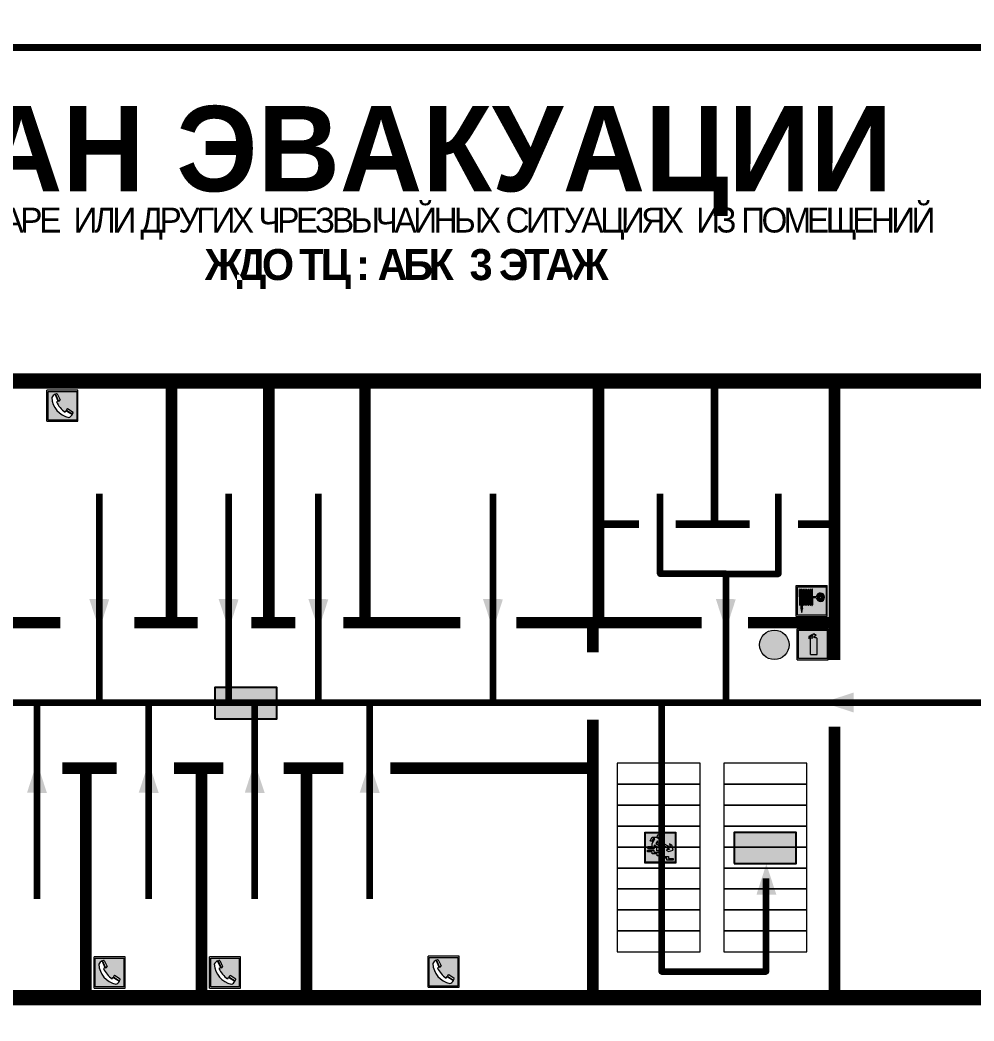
# Model space of a CAD drawing. Header units: millimetres. Extents: x 13114 to 67229, y 22859 to 38520.
# Drawn here: x 34760.4 to 35006.5, y 24434.9 to 24693.1 of the extents above; entities that cross this region are included whole.
import ezdxf

# ---------------------------------------------------------------- set-up
doc = ezdxf.new("R2010")
doc.units = ezdxf.units.MM
doc.layers.add('План_Штампы', color=7, linetype='Continuous')
doc.styles.add('обычный', font='arial.ttf')

# ---------------------------------------------------------------- blocks, each defined once
blk = doc.blocks.new('вниз')
at = {"lineweight": 0, "true_color": 0xffffff}
h = blk.add_hatch(color=7, dxfattribs=at)
h.dxf.hatch_style = 1
h.paths.add_polyline_path([(40994.51, -4472.22), (40986.51, -4472.22), (40986.51, -4480.22), (40994.51, -4480.22)])
h.paths.add_polyline_path([(40994.31, -4472.42), (40994.31, -4480.01), (40986.71, -4480.01), (40986.71, -4472.42)], flags=16)
h.paths.add_polyline_path([(40988.43, -4473.53), (40989.43, -4473.53), (40990.19, -4473.96), (40990.19, -4474.6), (40991, -4474.6), (40991, -4475.06), (40989.73, -4475.06), (40989.73, -4474.46), (40989.3, -4475.18), (40990.17, -4475.7), (40990.17, -4477.11), (40989.63, -4477.11), (40989.63, -4476.01), (40988.94, -4475.59), (40988.94, -4476.46), (40988.94, -4476.46), (40987.47, -4476.46), (40987.26, -4476.46), (40987.26, -4475.92), (40988.4, -4475.92), (40988.4, -4475.2), (40989.1, -4473.99), (40988.66, -4473.99), (40988.24, -4474.7), (40987.86, -4474.47), (40988.41, -4473.56)], flags=0)
h.paths.add_polyline_path([(40990.55, -4473.29, -1), (40989.69, -4473.29, -1)], flags=0)
h.paths.add_polyline_path([(40988.85, -4476.89), (40988.85, -4477.43), (40990.1, -4477.43), (40990.1, -4477.99), (40991.34, -4477.99), (40991.34, -4478.54), (40992.59, -4478.54), (40992.59, -4479.09), (40993.83, -4479.09), (40993.83, -4479.52), (40992.17, -4479.52), (40992.17, -4478.97), (40990.91, -4478.97), (40990.91, -4478.41), (40989.68, -4478.41), (40989.68, -4477.86), (40988.43, -4477.86), (40988.43, -4477.31), (40987.6, -4477.31), (40987.18, -4477.31), (40987.18, -4476.89)], flags=0)
h.paths.add_polyline_path([(40991.61, -4475.33), (40993.12, -4476.2), (40992.9, -4475.27), (40993.48, -4475.6), (40993.83, -4476.88), (40992.56, -4477.22), (40991.97, -4476.88), (40992.9, -4476.61), (40991.38, -4475.74), (40991.58, -4475.39)], flags=0)
h.paths.add_polyline_path([(40990.19, -4473.96), (40989.43, -4473.53), (40988.43, -4473.53), (40988.41, -4473.56), (40987.86, -4474.47), (40988.24, -4474.7), (40988.66, -4473.99), (40989.1, -4473.99), (40988.4, -4475.2), (40988.4, -4475.92), (40987.26, -4475.92), (40987.26, -4476.46), (40987.47, -4476.46), (40988.94, -4476.46), (40988.94, -4476.27), (40988.94, -4475.59), (40989.63, -4476.01), (40989.63, -4477.11), (40990.17, -4477.11), (40990.17, -4475.7), (40989.3, -4475.18), (40989.73, -4474.46), (40989.73, -4475.06), (40991, -4475.06), (40991, -4474.6), (40990.19, -4474.6)], flags=0)
h.paths.add_polyline_path([(40990.55, -4473.29, 1), (40989.69, -4473.29, 1)], flags=0)
h.paths.add_polyline_path([(40991.61, -4475.33), (40991.58, -4475.39), (40991.38, -4475.74), (40992.9, -4476.61), (40991.97, -4476.88), (40992.56, -4477.22), (40993.83, -4476.88), (40993.48, -4475.6), (40992.9, -4475.27), (40993.12, -4476.2)], flags=0)
h.paths.add_polyline_path([(40990.1, -4477.43), (40988.85, -4477.43), (40988.85, -4476.89), (40987.18, -4476.89), (40987.18, -4477.31), (40987.6, -4477.31), (40988.43, -4477.31), (40988.43, -4477.86), (40989.68, -4477.86), (40989.68, -4478.41), (40990.91, -4478.41), (40990.91, -4478.97), (40992.17, -4478.97), (40992.17, -4479.52), (40993.83, -4479.52), (40993.83, -4479.09), (40992.59, -4479.09), (40992.59, -4478.54), (40991.34, -4478.54), (40991.34, -4477.99), (40990.1, -4477.99)], flags=0)
at = {"lineweight": 0}
h = blk.add_hatch(color=126, dxfattribs=at)
h.dxf.hatch_style = 1
h.paths.add_polyline_path([(40994.31, -4472.42), (40986.71, -4472.42), (40986.71, -4480.01), (40994.31, -4480.01)])
h.paths.add_polyline_path([(40988.43, -4473.53), (40989.43, -4473.53), (40990.19, -4473.96), (40990.19, -4474.6), (40991, -4474.6), (40991, -4475.06), (40989.73, -4475.06), (40989.73, -4474.46), (40989.3, -4475.18), (40990.17, -4475.7), (40990.17, -4477.11), (40989.63, -4477.11), (40989.63, -4476.01), (40988.94, -4475.59), (40988.94, -4476.46), (40988.94, -4476.46), (40987.47, -4476.46), (40987.26, -4476.46), (40987.26, -4475.92), (40988.4, -4475.92), (40988.4, -4475.2), (40989.1, -4473.99), (40988.66, -4473.99), (40988.24, -4474.7), (40987.86, -4474.47), (40988.41, -4473.56)], flags=16)
h.paths.add_polyline_path([(40990.55, -4473.29, -1), (40989.69, -4473.29, -1)], flags=16)
h.paths.add_polyline_path([(40988.85, -4476.89), (40988.85, -4477.43), (40990.1, -4477.43), (40990.1, -4477.99), (40991.34, -4477.99), (40991.34, -4478.54), (40992.59, -4478.54), (40992.59, -4479.09), (40993.83, -4479.09), (40993.83, -4479.52), (40992.17, -4479.52), (40992.17, -4478.97), (40990.91, -4478.97), (40990.91, -4478.41), (40989.68, -4478.41), (40989.68, -4477.86), (40988.43, -4477.86), (40988.43, -4477.31), (40987.6, -4477.31), (40987.18, -4477.31), (40987.18, -4476.89)], flags=16)
h.paths.add_polyline_path([(40991.61, -4475.33), (40993.12, -4476.2), (40992.9, -4475.27), (40993.48, -4475.6), (40993.83, -4476.88), (40992.56, -4477.22), (40991.97, -4476.88), (40992.9, -4476.61), (40991.38, -4475.74), (40991.58, -4475.39)], flags=16)
at = {"lineweight": 0, "true_color": 0xffffff}
h = blk.add_hatch(color=7, dxfattribs=at)
h.dxf.hatch_style = 1
h.paths.add_polyline_path([(40989.73, -4474.46), (40989.73, -4475.06), (40991, -4475.06), (40991, -4474.6), (40990.19, -4474.6), (40990.19, -4473.96), (40989.43, -4473.53), (40988.43, -4473.53), (40988.41, -4473.56), (40987.86, -4474.47), (40988.24, -4474.7), (40988.66, -4473.99), (40989.1, -4473.99), (40988.4, -4475.2), (40988.4, -4475.92), (40987.26, -4475.92), (40987.26, -4476.46), (40987.47, -4476.46), (40988.94, -4476.46), (40988.94, -4475.59), (40989.63, -4476.01), (40989.63, -4477.11), (40990.17, -4477.11), (40990.17, -4475.7), (40989.3, -4475.18)])
h.paths.add_polyline_path([(40989.69, -4473.29, 1), (40990.55, -4473.29, 1)])
h.paths.add_polyline_path([(40991.61, -4475.33), (40991.58, -4475.39), (40991.38, -4475.74), (40992.9, -4476.61), (40991.97, -4476.88), (40992.56, -4477.22), (40993.83, -4476.88), (40993.48, -4475.6), (40992.9, -4475.27), (40993.12, -4476.2)])
h.paths.add_polyline_path([(40990.1, -4477.43), (40988.85, -4477.43), (40988.85, -4476.89), (40987.18, -4476.89), (40987.18, -4477.31), (40987.6, -4477.31), (40988.43, -4477.31), (40988.43, -4477.86), (40989.68, -4477.86), (40989.68, -4478.41), (40990.91, -4478.41), (40990.91, -4478.97), (40992.17, -4478.97), (40992.17, -4479.52), (40993.83, -4479.52), (40993.83, -4479.09), (40992.59, -4479.09), (40992.59, -4478.54), (40991.34, -4478.54), (40991.34, -4477.99), (40990.1, -4477.99)])
at = {"color": 126, "lineweight": 0}
for points in [[(40986.51, -4472.22), (40994.51, -4472.22), (40994.51, -4480.22), (40986.51, -4480.22)], [(40986.71, -4472.42), (40994.31, -4472.42), (40994.31, -4480.01), (40986.71, -4480.01)]]:
    blk.add_lwpolyline(points, close=True, dxfattribs=at)
for points in [[(40987.47, -4476.46), (40987.26, -4476.46), (40987.26, -4475.92), (40988.4, -4475.92), (40988.4, -4475.2), (40989.1, -4473.99), (40988.66, -4473.99), (40988.24, -4474.7), (40987.86, -4474.47), (40988.41, -4473.56), (40988.43, -4473.53), (40989.43, -4473.53), (40990.19, -4473.96), (40990.19, -4474.6), (40991, -4474.6), (40991, -4475.06), (40989.73, -4475.06), (40989.73, -4474.46), (40989.3, -4475.18), (40990.17, -4475.7), (40990.17, -4477.11), (40989.63, -4477.11), (40989.63, -4476.01), (40988.94, -4475.59), (40988.94, -4476.46)], [(40991.58, -4475.39), (40991.38, -4475.74), (40992.9, -4476.61), (40991.97, -4476.88), (40992.56, -4477.22), (40993.83, -4476.88), (40993.48, -4475.6), (40992.9, -4475.27), (40993.12, -4476.2), (40991.61, -4475.33), (40991.58, -4475.39)], [(40987.6, -4477.31), (40987.18, -4477.31), (40987.18, -4476.89), (40988.85, -4476.89), (40988.85, -4477.43), (40990.1, -4477.43), (40990.1, -4477.99), (40991.34, -4477.99), (40991.34, -4478.54), (40992.59, -4478.54), (40992.59, -4479.09), (40993.83, -4479.09), (40993.83, -4479.52), (40992.17, -4479.52), (40992.17, -4478.97), (40990.91, -4478.97), (40990.91, -4478.41), (40989.68, -4478.41), (40989.68, -4477.86), (40988.43, -4477.86), (40988.43, -4477.31), (40987.6, -4477.31)], [(40987.47, -4476.46), (40988.94, -4476.46), (40988.94, -4476.27)]]:
    blk.add_lwpolyline(points, dxfattribs=at)
blk.add_circle((40990.12, -4473.29), 0.432, dxfattribs=at)
blk = doc.blocks.new('A$C7B4425F7')
at = {"true_color": 0xffffff}
blk.add_hatch(color=7, dxfattribs=at).paths.add_polyline_path([(0, 0), (-16, 0), (-16, -8), (0, -8)])
h = blk.add_hatch(color=126)
h.paths.add_polyline_path([(-0.2, -0.2), (-15.8, -0.2), (-15.8, -7.8), (-0.2, -7.8)])
h.paths.add_polyline_path([(-11.76, -2.03), (-11.76, -3.66), (-11.17, -3.66, -0.568275), (-11.17, -6.18), (-12.58, -6.18), (-12.58, -2.03)], flags=16)
h.paths.add_polyline_path([(-13.33, -4.12, -0.495768), (-13.59, -6.18), (-15.03, -6.18), (-15.03, -2.03), (-13.59, -2.03, -0.487973)], flags=16)
h.paths.add_polyline_path([(-10.25, -2.03), (-9.48, -2.03), (-9.48, -6.18), (-10.25, -6.18)], flags=16)
h.paths.add_polyline_path([(-13.84, -3.69), (-14.24, -3.69), (-14.24, -3.03), (-13.9, -3.03, -0.692621)], flags=0)
h.paths.add_polyline_path([(-9.15, -2.03), (-8.4, -2.03), (-8.04, -3.07), (-7.68, -2.03), (-6.93, -2.03), (-7.64, -4.1), (-6.93, -6.18), (-7.68, -6.18), (-8.04, -5.14), (-8.4, -6.18), (-9.15, -6.18), (-8.44, -4.1)], flags=16)
h.paths.add_polyline_path([(-11.76, -4.46), (-11.42, -4.46, -0.692621), (-11.36, -5.12), (-11.76, -5.12)], flags=0)
h.paths.add_polyline_path([(-13.9, -5.2), (-14.24, -5.2), (-14.24, -4.55), (-13.84, -4.55, -0.708038)], flags=0)
edge = h.paths.add_edge_path(flags=16)
edge.add_ellipse((-5.51, -4.08), major_axis=(0, 2.05), ratio=0.586184, start_angle=0, end_angle=360)
edge = h.paths.add_edge_path(flags=0)
edge.add_ellipse((-5.51, -4.08), major_axis=(0, 1.14), ratio=0.454828, start_angle=0, end_angle=360)
h.paths.add_polyline_path([(-4.13, -4.96, 0.377264), (-3.48, -4.52, 0.0555), (-3.16, -2.03), (-1.66, -2.03), (-1.66, -4.96), (-0.96, -4.96), (-0.96, -7.01), (-1.75, -7.01), (-1.75, -6.18), (-3.3, -6.18), (-3.3, -7.02), (-4.13, -7.02)], flags=16)
h.paths.add_polyline_path([(-2.73, -2.91), (-2.28, -2.91), (-2.28, -4.96), (-3.05, -4.96, 0.079136)], flags=0)
at = {"color": 126}
blk.add_lwpolyline([(-16, -8), (0, -8), (0, 0), (-16, 0)], close=True, dxfattribs=at)
blk = doc.blocks.new('A$C37112FD5')
at = {"true_color": 0xf5f5ff}
h = blk.add_hatch(color=7, dxfattribs=at)
h.dxf.hatch_style = 1
h.paths.add_polyline_path([(12.8, -7.4), (0, -7.4), (0, -20.2), (12.8, -20.2)])
h.paths.add_polyline_path([(12.29, -7.91), (12.29, -19.69), (0.51, -19.69), (0.51, -7.91)], flags=16)
h.paths.add_polyline_path([(4.98, -9.04, -0.42597), (5.17, -9.22), (5.17, -12.25), (5.17, -15.29, -0.432244), (4.98, -15.47), (4.83, -15.47, -0.42597), (4.64, -15.29), (4.64, -12.25), (4.64, -9.22, -0.432244), (4.83, -9.04)], flags=0)
h.paths.add_polyline_path([(4.28, -9.22), (4.28, -12.25), (4.28, -15.29, -0.432244), (4.09, -15.47), (3.94, -15.47, -0.42597), (3.75, -15.29), (3.75, -12.25), (3.75, -9.22, -0.432244), (3.94, -9.04), (4.09, -9.04, -0.42597)], flags=0)
h.paths.add_polyline_path([(5.72, -9.04), (5.87, -9.04, -0.42597), (6.06, -9.22), (6.06, -12.25), (6.06, -15.29, -0.432244), (5.87, -15.47), (5.72, -15.47, -0.42597), (5.53, -15.29), (5.53, -12.25), (5.53, -9.22, -0.432244)], flags=0)
h.paths.add_polyline_path([(6.42, -8.9), (6.5, -8.9, -0.42597), (6.69, -9.08), (6.69, -12.03), (8.21, -12.03, -15.824349), (8.21, -12.47), (6.69, -12.47), (6.69, -15.42, -0.432244), (6.5, -15.6), (6.42, -15.6)], flags=0)
h.paths.add_polyline_path([(3.39, -9.22), (3.39, -12.25), (3.39, -15.29, -0.432244), (3.2, -15.47), (3.05, -15.47, -0.42597), (2.85, -15.29), (2.85, -12.25), (2.85, -9.22, -0.432244), (3.05, -9.04), (3.2, -9.04, -0.42597)], flags=0)
h.paths.add_polyline_path([(2.5, -9.22), (2.5, -16.71), (1.96, -16.71), (1.96, -9.22, -0.432244), (2.15, -9.04), (2.31, -9.04, -0.42597)], flags=0)
h.paths.add_polyline_path([(1.61, -8.9), (1.61, -15.6), (1.57, -15.6, -0.42597), (1.37, -15.42), (1.37, -12.03), (1.37, -9.09, -0.432244), (1.57, -8.9)], flags=0)
h.paths.add_polyline_path([(9.76, -10.81), (9.76, -12.03), (8.49, -12.03, -0.336371)], flags=0)
h.paths.add_polyline_path([(8.49, -12.47), (9.76, -12.47), (9.76, -13.7, -0.336371)], flags=0)
h.paths.add_polyline_path([(10.11, -10.81, -0.336371), (11.38, -12.03), (10.11, -12.03)], flags=0)
h.paths.add_polyline_path([(10.11, -12.47), (11.38, -12.47, -0.336371), (10.11, -13.7)], flags=0)
h.paths.add_polyline_path([(2.5, -16.84), (2.5, -17.05), (1.97, -17.05), (1.97, -16.84)], flags=0)
h.paths.add_polyline_path([(2.5, -17.24, -0.033778), (2.24, -18.6, -0.033778), (1.97, -17.24)], flags=0)
h = blk.add_hatch(color=242)
h.dxf.hatch_style = 1
h.paths.add_polyline_path([(12.29, -7.91), (0.51, -7.91), (0.51, -19.69), (12.29, -19.69)])
h.paths.add_polyline_path([(6.42, -15.6), (6.42, -8.9), (6.5, -8.9, -0.42597), (6.69, -9.08), (6.69, -12.03), (8.21, -12.03, -15.824349), (8.21, -12.47), (6.69, -12.47), (6.69, -15.42, -0.432244), (6.5, -15.6)], flags=16)
h.paths.add_polyline_path([(5.87, -15.47), (5.72, -15.47, -0.42597), (5.53, -15.29), (5.53, -12.25), (5.53, -9.22, -0.432244), (5.72, -9.04), (5.87, -9.04, -0.42597), (6.06, -9.22), (6.06, -12.25), (6.06, -15.29, -0.432244)], flags=16)
h.paths.add_polyline_path([(4.98, -15.47), (4.83, -15.47, -0.42597), (4.64, -15.29), (4.64, -12.25), (4.64, -9.22, -0.432244), (4.83, -9.04), (4.98, -9.04, -0.42597), (5.17, -9.22), (5.17, -12.25), (5.17, -15.29, -0.432244)], flags=16)
h.paths.add_polyline_path([(4.09, -15.47), (3.94, -15.47, -0.42597), (3.75, -15.29), (3.75, -12.25), (3.75, -9.22, -0.432244), (3.94, -9.04), (4.09, -9.04, -0.42597), (4.28, -9.22), (4.28, -12.25), (4.28, -15.29, -0.432244)], flags=16)
h.paths.add_polyline_path([(3.2, -15.47), (3.05, -15.47, -0.42597), (2.85, -15.29), (2.85, -12.25), (2.85, -9.22, -0.432244), (3.05, -9.04), (3.2, -9.04, -0.42597), (3.39, -9.22), (3.39, -12.25), (3.39, -15.29, -0.432244)], flags=16)
h.paths.add_polyline_path([(2.5, -17.05), (1.97, -17.05), (1.97, -16.84), (2.5, -16.84)], flags=16)
h.paths.add_polyline_path([(2.5, -17.24, -0.033778), (2.24, -18.6, -0.033778), (1.97, -17.24)], flags=16)
h.paths.add_polyline_path([(2.5, -16.71), (1.96, -16.71), (1.96, -9.22, -0.432244), (2.15, -9.04), (2.31, -9.04, -0.42597), (2.5, -9.22)], flags=16)
h.paths.add_polyline_path([(1.61, -15.6), (1.57, -15.6, -0.42597), (1.37, -15.42), (1.37, -12.03), (1.37, -9.09, -0.432244), (1.57, -8.9), (1.61, -8.9)], flags=16)
h.paths.add_polyline_path([(8.49, -12.47), (9.76, -12.47), (9.76, -13.7, -0.336371)], flags=0)
h.paths.add_polyline_path([(10.11, -13.7), (10.11, -12.47), (11.38, -12.47, -0.336371)], flags=0)
h.paths.add_polyline_path([(8.49, -12.03, -0.336371), (9.76, -10.81), (9.76, -12.03)], flags=0)
h.paths.add_polyline_path([(10.11, -12.03), (10.11, -10.81, -0.336371), (11.38, -12.03)], flags=0)
h = blk.add_hatch(color=7, dxfattribs=at)
h.dxf.hatch_style = 1
h.paths.add_polyline_path([(1.61, -8.9), (1.57, -8.9, 0.432244), (1.37, -9.09), (1.37, -12.03), (1.37, -15.42, 0.42597), (1.57, -15.6), (1.61, -15.6)])
h.paths.add_polyline_path([(2.5, -9.22, 0.42597), (2.31, -9.04), (2.15, -9.04, 0.432244), (1.96, -9.22), (1.96, -16.71), (2.5, -16.71)])
h.paths.add_polyline_path([(2.5, -16.84), (1.97, -16.84), (1.97, -17.05), (2.5, -17.05)])
h.paths.add_polyline_path([(2.5, -17.24), (1.97, -17.24, 0.033778), (2.24, -18.6, 0.033778)])
h.paths.add_polyline_path([(3.39, -12.25), (3.39, -9.22, 0.42597), (3.2, -9.04), (3.05, -9.04, 0.432244), (2.85, -9.22), (2.85, -12.25), (2.85, -15.29, 0.42597), (3.05, -15.47), (3.2, -15.47, 0.432244), (3.39, -15.29)])
h.paths.add_polyline_path([(4.28, -12.25), (4.28, -9.22, 0.42597), (4.09, -9.04), (3.94, -9.04, 0.432244), (3.75, -9.22), (3.75, -12.25), (3.75, -15.29, 0.42597), (3.94, -15.47), (4.09, -15.47, 0.432244), (4.28, -15.29)])
h.paths.add_polyline_path([(5.17, -12.25), (5.17, -9.22, 0.42597), (4.98, -9.04), (4.83, -9.04, 0.432244), (4.64, -9.22), (4.64, -12.25), (4.64, -15.29, 0.42597), (4.83, -15.47), (4.98, -15.47, 0.432244), (5.17, -15.29)])
h.paths.add_polyline_path([(6.06, -12.25), (6.06, -9.22, 0.42597), (5.87, -9.04), (5.72, -9.04, 0.432244), (5.53, -9.22), (5.53, -12.25), (5.53, -15.29, 0.42597), (5.72, -15.47), (5.87, -15.47, 0.432244), (6.06, -15.29)])
h.paths.add_polyline_path([(6.69, -12.47), (8.21, -12.47, 15.824349), (8.21, -12.03), (6.69, -12.03), (6.69, -9.08, 0.42597), (6.5, -8.9), (6.42, -8.9), (6.42, -15.6), (6.5, -15.6, 0.432244), (6.69, -15.42)])
h.paths.add_polyline_path([(8.49, -12.47), (9.76, -12.47), (9.76, -13.7, -0.336371)], flags=16)
h.paths.add_polyline_path([(8.49, -12.03, -0.336371), (9.76, -10.81), (9.76, -12.03)], flags=16)
h.paths.add_polyline_path([(10.11, -12.47), (11.38, -12.47, -0.336371), (10.11, -13.7)], flags=16)
h.paths.add_polyline_path([(10.11, -12.03), (10.11, -10.81, -0.336371), (11.38, -12.03)], flags=16)
h = blk.add_hatch(color=242)
h.dxf.hatch_style = 1
h.paths.add_polyline_path([(9.76, -10.81, 0.336371), (8.49, -12.03), (9.76, -12.03)])
h.paths.add_polyline_path([(10.11, -10.81), (10.11, -12.03), (11.38, -12.03, 0.336371)])
h.paths.add_polyline_path([(11.38, -12.47), (10.11, -12.47), (10.11, -13.7, 0.336371)])
h.paths.add_polyline_path([(9.76, -12.47), (8.49, -12.47, 0.336371), (9.76, -13.7)])
at = {"color": 242, "lineweight": 5}
for p, q in [((0, -20.2), (0, -7.4)), ((0, -7.4), (12.8, -7.4)), ((12.8, -20.2), (12.8, -7.4)), ((1.37, -12.03), (1.37, -9.08)), ((1.37, -12.03), (1.37, -15.42)), ((1.57, -8.9), (1.61, -8.9)), ((1.61, -8.9), (1.61, -15.6)), ((1.96, -16.71), (1.96, -9.22)), ((2.15, -9.04), (2.31, -9.04)), ((2.5, -16.71), (2.5, -9.22)), ((2.85, -12.25), (2.85, -9.22)), ((2.85, -12.25), (2.85, -15.29)), ((3.05, -9.04), (3.2, -9.04)), ((3.39, -12.25), (3.39, -9.22)), ((3.39, -12.25), (3.39, -15.29)), ((3.75, -12.25), (3.75, -9.22)), ((3.75, -12.25), (3.75, -15.29)), ((3.94, -9.04), (4.09, -9.04)), ((4.28, -12.25), (4.28, -9.22)), ((4.28, -12.25), (4.28, -15.29)), ((4.64, -12.25), (4.64, -9.22)), ((4.64, -12.25), (4.64, -15.29)), ((4.83, -9.04), (4.98, -9.04)), ((5.17, -12.25), (5.17, -9.22)), ((5.17, -12.25), (5.17, -15.29)), ((5.53, -12.25), (5.53, -9.22)), ((5.53, -12.25), (5.53, -15.29)), ((5.72, -9.04), (5.87, -9.04)), ((6.06, -12.25), (6.06, -9.22)), ((6.06, -12.25), (6.06, -15.29)), ((6.42, -8.9), (6.42, -15.6)), ((6.5, -8.9), (6.42, -8.9)), ((6.69, -12.03), (6.69, -9.08)), ((8.21, -12.03), (6.69, -12.03)), ((9.76, -12.03), (8.49, -12.03)), ((9.76, -10.81), (9.76, -12.03)), ((10.11, -10.81), (10.11, -12.03)), ((11.38, -12.03), (10.11, -12.03)), ((1.57, -15.6), (1.61, -15.6)), ((3.05, -15.47), (3.2, -15.47)), ((3.94, -15.47), (4.09, -15.47)), ((4.83, -15.47), (4.98, -15.47)), ((5.72, -15.47), (5.87, -15.47)), ((6.42, -15.6), (6.5, -15.6)), ((8.21, -12.47), (6.69, -12.47)), ((6.69, -12.47), (6.69, -15.42)), ((9.76, -12.47), (8.49, -12.47)), ((9.76, -12.47), (9.76, -13.7)), ((11.38, -12.47), (10.11, -12.47)), ((10.11, -12.47), (10.11, -13.7)), ((0, -20.2), (12.8, -20.2)), ((1.96, -16.71), (2.5, -16.71)), ((1.97, -16.84), (2.5, -16.84)), ((1.97, -17.05), (1.97, -16.84)), ((2.5, -17.05), (1.97, -17.05)), ((1.97, -17.24), (2.5, -17.24)), ((2.5, -16.84), (2.5, -17.05))]:
    blk.add_line(p, q, dxfattribs=at)
blk.add_lwpolyline([(0.51, -7.91), (12.29, -7.91), (12.29, -19.69), (0.51, -19.69)], close=True, dxfattribs=at)
for centre, radius, start, end in [((1.56, -9.09), 0.182, 87.1027, 180.6071), ((2.15, -9.22), 0.182, 87.1027, 180.6071), ((2.32, -9.22), 0.182, 359.3929, 92.8973), ((3.04, -9.22), 0.182, 87.1027, 180.6071), ((3.21, -9.22), 0.182, 359.3929, 92.8973), ((3.93, -9.22), 0.182, 87.1027, 180.6071), ((4.1, -9.22), 0.182, 359.3929, 92.8973), ((4.82, -9.22), 0.182, 87.1027, 180.6071), ((4.99, -9.22), 0.182, 359.3929, 92.8973), ((5.71, -9.22), 0.182, 87.1027, 180.6071), ((5.88, -9.22), 0.182, 359.3929, 92.8973), ((6.51, -9.09), 0.182, 359.3929, 92.8973), ((9.93, -12.25), 1.74, 187.2319, 172.7681), ((9.93, -12.25), 1.46, 96.9927, 171.3585), ((9.93, -12.25), 1.46, 8.6415, 83.0073), ((1.56, -15.42), 0.182, 179.3929, 272.8973), ((3.04, -15.29), 0.182, 179.3929, 272.8973), ((3.21, -15.29), 0.182, 267.1027, 0.6071), ((3.93, -15.29), 0.182, 179.3929, 272.8973), ((4.1, -15.29), 0.182, 267.1027, 0.6071), ((4.82, -15.29), 0.182, 179.3929, 272.8973), ((4.99, -15.29), 0.182, 267.1027, 0.6071), ((5.71, -15.29), 0.182, 179.3929, 272.8973), ((5.88, -15.29), 0.182, 267.1027, 0.6071), ((6.51, -15.42), 0.182, 267.1027, 0.6071), ((9.93, -12.25), 1.46, 188.6415, 263.0073), ((9.93, -12.25), 1.46, 276.9927, 351.3585), ((12.17, -15.98), 10.27, 187.041, 194.7793), ((-7.7, -15.98), 10.27, 345.2207, 352.959)]:
    blk.add_arc(centre, radius, start, end, dxfattribs=at)
blk = doc.blocks.new('A$C3AD82952')
at = {"true_color": 0xf5f5ff}
h = blk.add_hatch(color=7, dxfattribs=at)
h.dxf.hatch_style = 1
h.paths.add_polyline_path([(8.21, 8.73, 0.414214), (7.89, 9.05), (7.22, 9.05), (7.22, 9.92), (7.59, 9.92, 1), (7.57, 10.36), (7.22, 10.36), (7.22, 10.6), (6.43, 10.6), (6.43, 10.36), (6.01, 10.36), (4.74, 9.59), (4.74, 8.69), (4.98, 8.73), (4.98, 9.26), (6.12, 9.91), (6.43, 9.91), (6.43, 9.05), (5.76, 9.05, 0.414214), (5.44, 8.73), (5.44, 2.2), (8.21, 2.2)], flags=0)
h.paths.add_polyline_path([(12.8, 12.8), (0, 12.8), (0, 0), (12.8, 0)])
h.paths.add_polyline_path([(0.51, 12.29), (12.29, 12.29), (12.29, 0.51), (0.51, 0.51)], flags=16)
h.paths.add_polyline_path([(4.74, 9.59), (6.01, 10.36), (6.43, 10.36), (6.43, 10.6), (7.22, 10.6), (7.22, 10.36), (7.59, 10.36, -0.94586), (7.59, 9.92), (7.22, 9.92), (7.22, 9.05), (7.89, 9.05, -0.414214), (8.21, 8.73), (8.21, 2.2), (5.44, 2.2), (5.44, 8.73, -0.414214), (5.76, 9.05), (6.43, 9.05), (6.43, 9.91), (6.12, 9.91), (4.98, 9.26), (4.98, 8.73), (4.74, 8.69)], flags=0)
h = blk.add_hatch(color=242)
h.dxf.hatch_style = 1
h.paths.add_polyline_path([(12.29, 12.29), (0.51, 12.29), (0.51, 0.51), (12.29, 0.51)])
h.paths.add_polyline_path([(4.74, 8.69), (4.74, 9.59), (6.01, 10.36), (6.43, 10.36), (6.43, 10.6), (7.22, 10.6), (7.22, 10.36), (7.59, 10.36, -0.94586), (7.59, 9.92), (7.22, 9.92), (7.22, 9.05), (7.89, 9.05, -0.414214), (8.21, 8.73), (8.21, 2.2), (5.44, 2.2), (5.44, 8.73, -0.414214), (5.76, 9.05), (6.43, 9.05), (6.43, 9.91), (6.12, 9.91), (4.98, 9.26), (4.98, 8.73)], flags=16)
h = blk.add_hatch(color=7, dxfattribs=at)
h.dxf.hatch_style = 1
h.paths.add_polyline_path([(8.21, 8.73, 0.414214), (7.89, 9.05), (7.22, 9.05), (7.22, 9.92), (7.59, 9.92, 1), (7.57, 10.36), (7.22, 10.36), (7.22, 10.6), (6.43, 10.6), (6.43, 10.36), (6.01, 10.36), (4.74, 9.59), (4.74, 8.69), (4.98, 8.73), (4.98, 9.26), (6.12, 9.91), (6.43, 9.91), (6.43, 9.05), (5.76, 9.05, 0.414214), (5.44, 8.73), (5.44, 2.2), (8.21, 2.2)])
at = {"color": 242, "lineweight": 5}
for p, q in [((0, 0), (0, 12.8)), ((0, 12.8), (12.8, 12.8)), ((12.8, 0), (12.8, 12.8)), ((6.01, 10.36), (4.74, 9.59)), ((4.74, 9.59), (4.74, 8.69)), ((4.74, 8.69), (4.98, 8.73)), ((4.98, 9.26), (6.12, 9.91)), ((4.98, 8.73), (4.98, 9.26)), ((5.44, 2.2), (5.44, 8.73)), ((5.76, 9.05), (6.43, 9.05)), ((6.01, 10.36), (6.43, 10.36)), ((6.12, 9.91), (6.43, 9.91)), ((7.22, 10.6), (6.43, 10.6)), ((6.43, 10.6), (6.43, 10.36)), ((6.43, 9.91), (6.43, 9.05)), ((7.22, 10.36), (7.22, 10.6)), ((7.59, 10.36), (7.22, 10.36)), ((7.22, 9.05), (7.22, 9.92)), ((7.59, 9.92), (7.22, 9.92)), ((7.89, 9.05), (7.22, 9.05)), ((8.21, 2.2), (8.21, 8.73)), ((0, 0), (12.8, 0)), ((5.44, 2.2), (8.21, 2.2))]:
    blk.add_line(p, q, dxfattribs=at)
blk.add_lwpolyline([(0.51, 12.29), (12.29, 12.29), (12.29, 0.51), (0.51, 0.51)], close=True, dxfattribs=at)
for centre, radius, start, end in [((5.76, 8.73), 0.32, 90, 180), ((7.58, 10.14), 0.223, 273.1875, 86.8125), ((7.89, 8.73), 0.32, 0, 90)]:
    blk.add_arc(centre, radius, start, end, dxfattribs=at)
blk = doc.blocks.new('A$C456E1F9C')
at = {"lineweight": 5}
h = blk.add_hatch(color=242, dxfattribs=at)
h.paths.add_polyline_path([(0.51, -1.47), (0.51, -13.26), (12.29, -13.26), (12.29, -1.47)])
h.paths.add_polyline_path([(5.42, -4.95, -0.254479), (4.78, -5.4), (3.52, -2.53, -0.209735), (4.23, -2.4)], flags=16)
h.paths.add_polyline_path([(8.53, -8.6), (10.87, -10.17), (10.54, -10.76), (8.03, -9.13, -0.192251)], flags=16)
h.paths.add_polyline_path([(4.61, -5.49, 0.005518), (3.87, -5.72, 0.128647), (7.49, -10.01, 0.00809), (7.83, -9.33), (10.47, -10.97, -0.16736), (8.99, -12.25, -0.327862), (1.95, -3.95, -0.166952), (3.36, -2.62)], flags=16)
at = {"color": 242, "lineweight": 5}
for p, q in [((0, -13.77), (0, -0.97)), ((12.8, -0.97), (0, -0.97)), ((4.61, -5.49), (3.36, -2.62)), ((3.52, -2.53), (4.78, -5.4)), ((4.23, -2.4), (5.42, -4.95)), ((12.8, -13.77), (12.8, -0.97)), ((7.83, -9.33), (10.47, -10.97)), ((8.03, -9.13), (10.54, -10.76)), ((10.81, -10.12), (8.53, -8.6)), ((10.54, -10.76), (10.8, -10.3)), ((10.8, -10.3), (10.81, -10.12)), ((0, -13.77), (12.8, -13.77))]:
    blk.add_line(p, q, dxfattribs=at)
blk.add_lwpolyline([(0.51, -1.47), (12.29, -1.47), (12.29, -13.26), (0.51, -13.26)], close=True, dxfattribs=at)
for centre, radius, start, end in [((4.59, -5.34), 2.99, 114.2845, 152.1974), ((11.12, -3.31), 9.19, 183.9915, 256.6009), ((4.02, -3.27), 0.891, 76.3284, 123.7092), ((14.98, -39.1), 35.17, 107.1487, 108.4135), ((13.86, -0.94), 11.08, 205.5536, 234.8762), ((4.68, -4.59), 0.824, 276.9621, 334.0723), ((-13.31, 0.8), 23.44, 332.5487, 334.4027), ((8.94, -9.5), 0.989, 114.4092, 157.9388), ((7.87, -9.46), 3, 291.9291, 329.9329)]:
    blk.add_arc(centre, radius, start, end, dxfattribs=at)
blk = doc.blocks.new('A$C7B8C2D5B')
at = {"lineweight": 0}
h = blk.add_hatch(color=5, dxfattribs=at)
h.dxf.hatch_style = 1
h.paths.add_polyline_path([(1.4, -3.02, 1), (-2.11, -3.02, 1)])
at = {"color": 5, "lineweight": 0}
blk.add_circle((-0.36, -3.02), 1.75, dxfattribs=at)
blk = doc.blocks.new('A$C32E8229D')
at = {"true_color": 0xffffff}
blk.add_hatch(color=7, dxfattribs=at).paths.add_polyline_path([(0, 0), (0, -8), (16, -8), (16, 0)])
h = blk.add_hatch(color=126)
h.paths.add_polyline_path([(0.2, -0.2), (15.8, -0.2), (15.8, -7.8), (0.2, -7.8)])
h.paths.add_polyline_path([(13.49, -2.05), (12.08, -2.05), (11.37, -2.63, 0.162397), (11.29, -2.84), (11.29, -3.63), (10.35, -3.63), (10.35, -4.05), (11.68, -4.05), (11.68, -3.48), (12.26, -4.28), (11.29, -5.1), (11.29, -6.78), (11.85, -6.78), (11.85, -5.44), (12.8, -4.64), (12.8, -5.94), (14.46, -5.94), (14.46, -5.39), (13.45, -5.39), (13.45, -3.97), (12.46, -2.59), (13.15, -2.59), (13.69, -3.34), (14.18, -3)], flags=16)
h.paths.add_polyline_path([(10.74, -1.82, 1), (11.8, -1.82, 1)], flags=16)
h.paths.add_polyline_path([(9.39, -3.59), (5.99, -3.59), (6.56, -3.03), (5.91, -3.03), (5.1, -3.83), (5.91, -4.64), (6.56, -4.64), (5.99, -4.09), (9.39, -4.09)], flags=16)
h.paths.add_polyline_path([(4.29, -1.08), (1.72, -1.08), (1.72, -6.6), (4.29, -6.6)], flags=16)
at = {"color": 126}
blk.add_lwpolyline([(16, -8), (0, -8), (0, 0), (16, 0)], close=True, dxfattribs=at)

msp = doc.modelspace()

# ---------------------------------------------------------------- linework, layer by layer
at = {"color": 6, "lineweight": 100}
for points in [[(34549.77, 24686.07), (35149.77, 24686.07), (35149.77, 25081.07), (34549.77, 25081.07)], [(34549.77, 24291.07), (35149.77, 24291.07), (35149.77, 24686.07), (34549.77, 24686.07)]]:
    msp.add_lwpolyline(points, close=True, dxfattribs=at)
at = {"lineweight": 0}
for points, const_width in [([(34652.68, 24440.9), (34584.72, 24440.9), (34584.72, 24599.98), (35118.23, 24599.98), (35118.23, 24440.9), (35109.87, 24440.9)], 4), ([(34799.46, 24537.64), (34799.46, 24600.82)], 3), ([(34824.56, 24537.64), (34824.56, 24599.42)], 3), ([(34849.39, 24537.64), (34849.39, 24599.73)], 3), ([(34909.66, 24537.64), (34909.66, 24599.73)], 3), ([(34948.22, 24537.64), (34970.48, 24537.64), (34970.48, 24528.02), (34970.48, 24598.43)], 3), ([(34678.83, 24537.64), (34770.78, 24537.64)], 3), ([(34789.88, 24537.64), (34806.2, 24537.64)], 3), ([(34820.07, 24537.64), (34831.46, 24537.64)], 3), ([(34843.79, 24537.64), (34873.98, 24537.64)], 3), ([(34888.46, 24537.64), (34936.21, 24537.64)], 3), ([(34908.16, 24537.64), (34908.16, 24529.98)], 3), ([(34855.93, 24500.07), (34908.16, 24500.07), (34908.16, 24512.6)], 3), ([(34970.48, 24510.81), (34970.48, 24440.9)], 3), ([(34771.29, 24500.07), (34785.33, 24500.07)], 3), ([(34777.35, 24500.28), (34777.35, 24440.9)], 3), ([(34800.15, 24500.07), (34812.83, 24500.07)], 3), ([(34807.24, 24500.28), (34807.24, 24440.9)], 3), ([(34828.43, 24500.07), (34843.84, 24500.07)], 3), ([(34834.27, 24500.28), (34834.27, 24440.9)], 3), ([(34908.16, 24500.28), (34908.16, 24440.9)], 3), ([(35097.19, 24440.9), (34652.68, 24440.9)], 4)]:
    msp.add_lwpolyline(points, dxfattribs=dict(at, const_width=const_width))
at = {"lineweight": 100, "const_width": 2}
for points in [[(34939.58, 24563.06), (34939.58, 24599.29)], [(34910.4, 24563.06), (34920.04, 24563.06)], [(34929.56, 24563.06), (34948.59, 24563.06)], [(34961.08, 24563.06), (34970.03, 24563.06)]]:
    msp.add_lwpolyline(points, dxfattribs=at)
at = {"color": 126, "lineweight": 100, "true_color": 0x008754}
for points in [[(34780.89, 24517.04), (34780.89, 24570.88)], [(34814.25, 24517.04), (34814.25, 24570.88)], [(34837.41, 24517.04), (34837.41, 24570.88)], [(34882.45, 24517.04), (34882.45, 24570.88)], [(34942.52, 24550.21), (34925.54, 24550.21), (34925.54, 24570.88)], [(34942.52, 24550.21), (34956.06, 24550.21), (34956.06, 24570.88)], [(34942.52, 24517.04), (34942.52, 24550.21)], [(34600.42, 24471.52), (34600.42, 24447.13), (34629, 24447.13), (34629, 24517.04), (35009.54, 24517.04)], [(34764.69, 24517.04), (34764.69, 24466.35)], [(34793.52, 24517.04), (34793.52, 24466.35)], [(34820.86, 24517.04), (34820.86, 24466.35)], [(34850.52, 24517.04), (34850.52, 24466.35)], [(34925.88, 24517.04), (34925.88, 24447.63), (34952.89, 24447.63), (34952.89, 24471.61)]]:
    msp.add_lwpolyline(points, dxfattribs=at)
at = {"lineweight": 0}
for points in [[(34914.42, 24495.98), (34935.83, 24495.98), (34935.83, 24501.39), (34914.42, 24501.39)], [(34941.98, 24495.98), (34963.39, 24495.98), (34963.39, 24501.39), (34941.98, 24501.39)], [(34914.42, 24490.57), (34935.83, 24490.57), (34935.83, 24495.98), (34914.42, 24495.98)], [(34941.98, 24490.57), (34963.39, 24490.57), (34963.39, 24495.98), (34941.98, 24495.98)], [(34914.42, 24485.16), (34935.83, 24485.16), (34935.83, 24490.57), (34914.42, 24490.57)], [(34941.98, 24485.16), (34963.39, 24485.16), (34963.39, 24490.57), (34941.98, 24490.57)], [(34914.42, 24479.75), (34935.83, 24479.75), (34935.83, 24485.16), (34914.42, 24485.16)], [(34941.98, 24479.75), (34963.39, 24479.75), (34963.39, 24485.16), (34941.98, 24485.16)], [(34914.42, 24474.34), (34935.83, 24474.34), (34935.83, 24479.75), (34914.42, 24479.75)], [(34941.98, 24474.34), (34963.39, 24474.34), (34963.39, 24479.75), (34941.98, 24479.75)], [(34914.42, 24468.93), (34935.83, 24468.93), (34935.83, 24474.34), (34914.42, 24474.34)], [(34941.98, 24468.93), (34963.39, 24468.93), (34963.39, 24474.34), (34941.98, 24474.34)], [(34914.42, 24463.52), (34935.83, 24463.52), (34935.83, 24468.93), (34914.42, 24468.93)], [(34941.98, 24463.52), (34963.39, 24463.52), (34963.39, 24468.93), (34941.98, 24468.93)], [(34914.42, 24458.11), (34935.83, 24458.11), (34935.83, 24463.52), (34914.42, 24463.52)], [(34941.98, 24458.11), (34963.39, 24458.11), (34963.39, 24463.52), (34941.98, 24463.52)], [(34914.42, 24452.7), (34935.83, 24452.7), (34935.83, 24458.11), (34914.42, 24458.11)], [(34941.98, 24452.7), (34963.39, 24452.7), (34963.39, 24458.11), (34941.98, 24458.11)]]:
    msp.add_lwpolyline(points, close=True, dxfattribs=at)
at = {"layer": 'План_Штампы', "color": 126, "true_color": 0x008754}
for points in [[(34778.27, 24543.71), (34783.41, 24543.7), (34780.86, 24535.82)], [(34811.64, 24543.71), (34816.78, 24543.7), (34814.23, 24535.82)], [(34834.79, 24543.71), (34839.93, 24543.7), (34837.38, 24535.82)], [(34879.83, 24543.71), (34884.97, 24543.7), (34882.42, 24535.82)], [(34939.9, 24543.71), (34945.04, 24543.7), (34942.49, 24535.82)], [(34975.45, 24519.62), (34975.44, 24514.48), (34967.56, 24517.03)], [(34767.33, 24493.73), (34762.2, 24493.75), (34764.74, 24501.63)], [(34796.16, 24493.73), (34791.02, 24493.75), (34793.57, 24501.63)], [(34823.5, 24493.73), (34818.37, 24493.75), (34820.91, 24501.63)], [(34853.16, 24493.73), (34848.02, 24493.75), (34850.57, 24501.63)], [(34955.51, 24467.47), (34950.38, 24467.48), (34952.92, 24475.36)]]:
    msp.add_solid(points, dxfattribs=at)

# ---------------------------------------------------------------- block references
for name, p, xscale, yscale, zscale in [('A$C456E1F9C', (34767.35, 24598.2), 0.625, 0.625, 0.625), ('A$C37112FD5', (34960.65, 24551.86), 0.6249984004534781, 0.6249984004534781, 0.6249984004534781), ('A$C7B8C2D5B', (34955.78, 24538.49), 2.177419353276491, 2.177419353276491, 2.177419353276491), ('A$C3AD82952', (34960.89, 24528.06), 0.625, 0.625, 0.625), ('A$C456E1F9C', (34779.48, 24451.99), 0.625, 0.625, 0.625), ('A$C456E1F9C', (34809.28, 24451.99), 0.625, 0.625, 0.625), ('A$C456E1F9C', (34865.65, 24452.17), 0.625, 0.625, 0.625)]:
    msp.add_blockref(name, p, dxfattribs=dict(xscale=xscale, yscale=yscale, zscale=zscale))
at = {"color": 126, "true_color": 0x008754}
msp.add_blockref('вниз', (-6064.92, 28955.85), dxfattribs=at)
at = {"layer": 'План_Штампы', "color": 126, "true_color": 0x008754, "xscale": -1}
msp.add_blockref('A$C32E8229D', (34826.65, 24520.87), dxfattribs=at)
at = {"layer": 'План_Штампы'}
msp.add_blockref('A$C7B4425F7', (34960.63, 24483.5), dxfattribs=at)

# ---------------------------------------------------------------- texts
at = {"lineweight": 0, "insert": (34708.29, 24670.93), "char_height": 22, "width": 493.8901, "attachment_point": 1, "style": 'обычный'}
msp.add_mtext('{\\fProxima Nova Rg|b1|i0|c204|p2;ПЛАН ЭВАКУАЦИИ}', dxfattribs=at)
at = {"color": 0, "lineweight": 0, "insert": (34858.16, 24644.87), "char_height": 8, "width": 449.2158, "attachment_point": 5, "style": 'обычный'}
msp.add_mtext('{\\fArial Black|b1|i0|c204|p34;\\H2x;\\T0.85;  \\fArial Narrow|b0|i0|c204|p34;\\H0.8x;\\W0.9;\\P\\fProxima Nova Rg|b0|i0|c204|p2;\\H0.5x;\\W1;\\C256;ПРИ ПОЖАРЕ  ИЛИ ДРУГИХ ЧРЕЗВЫЧАЙНЫХ СИТУАЦИЯХ  ИЗ ПОМЕЩЕНИЙ \\fProxima Nova Rg|b1|i0|c204|p2;\\H1.25x;\\P ЖДО ТЦ : АБК  3 ЭТАЖ}', dxfattribs=at)

doc.saveas('drawing.dxf')
